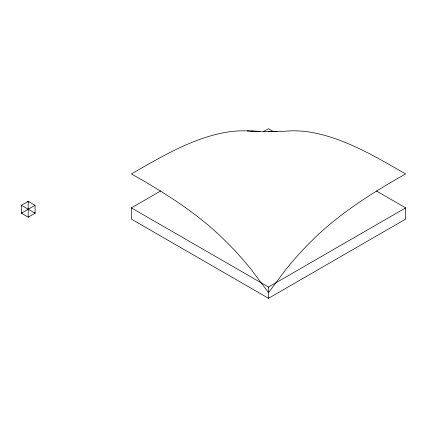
<?xml version="1.0" encoding="UTF-8"?>
<svg xmlns="http://www.w3.org/2000/svg" width="427" height="427" viewBox="0 0 427 427"><rect width="100%" height="100%" fill="white"/><g stroke="black" fill="none" stroke-linecap="round" stroke-linejoin="round"><path stroke-width="0.64" d="M22.209 213.196L21.35 213.196L21.35 205.275L28.209 201.32L35.062 205.275L35.062 213.196L28.209 217.151L21.35 213.196L21.777 212.454M27.776 202.062L28.209 201.32L28.636 202.062M21.35 213.196L35.062 205.275M376.267 190.906L405.65 207.874L405.65 219.126L268.519 298.297L131.388 219.126L131.388 207.874L160.776 190.906M263.336 131.697L268.519 128.703L273.707 131.697M131.388 207.874L268.519 287.045L405.65 207.874M281.708 131.687L285.663 131.158A221.143 127.678 60 0 1 311.374 132.343C345.619 138.54 375.835 156.939 405.65 173.912C372.018 192.972 338.846 213.713 311.374 241.207A221.143 127.678 -60 0 0 285.663 269.709L268.519 292.671L251.38 269.709A221.143 127.678 60 0 0 225.664 241.207C198.192 213.713 165.025 192.967 131.388 173.912C161.203 156.939 191.419 138.54 225.664 132.349A221.143 127.678 -60 0 1 251.38 131.158L277.091 131.436L268.519 131.516L281.377 131.222M34.208 213.196L35.062 213.196L34.635 212.454M247.094 130.892L259.947 131.436L251.38 131.158L252.699 131.335M21.35 205.275L35.062 213.196M268.519 287.045L268.519 298.297M28.209 201.32L28.209 217.151"/></g></svg>
